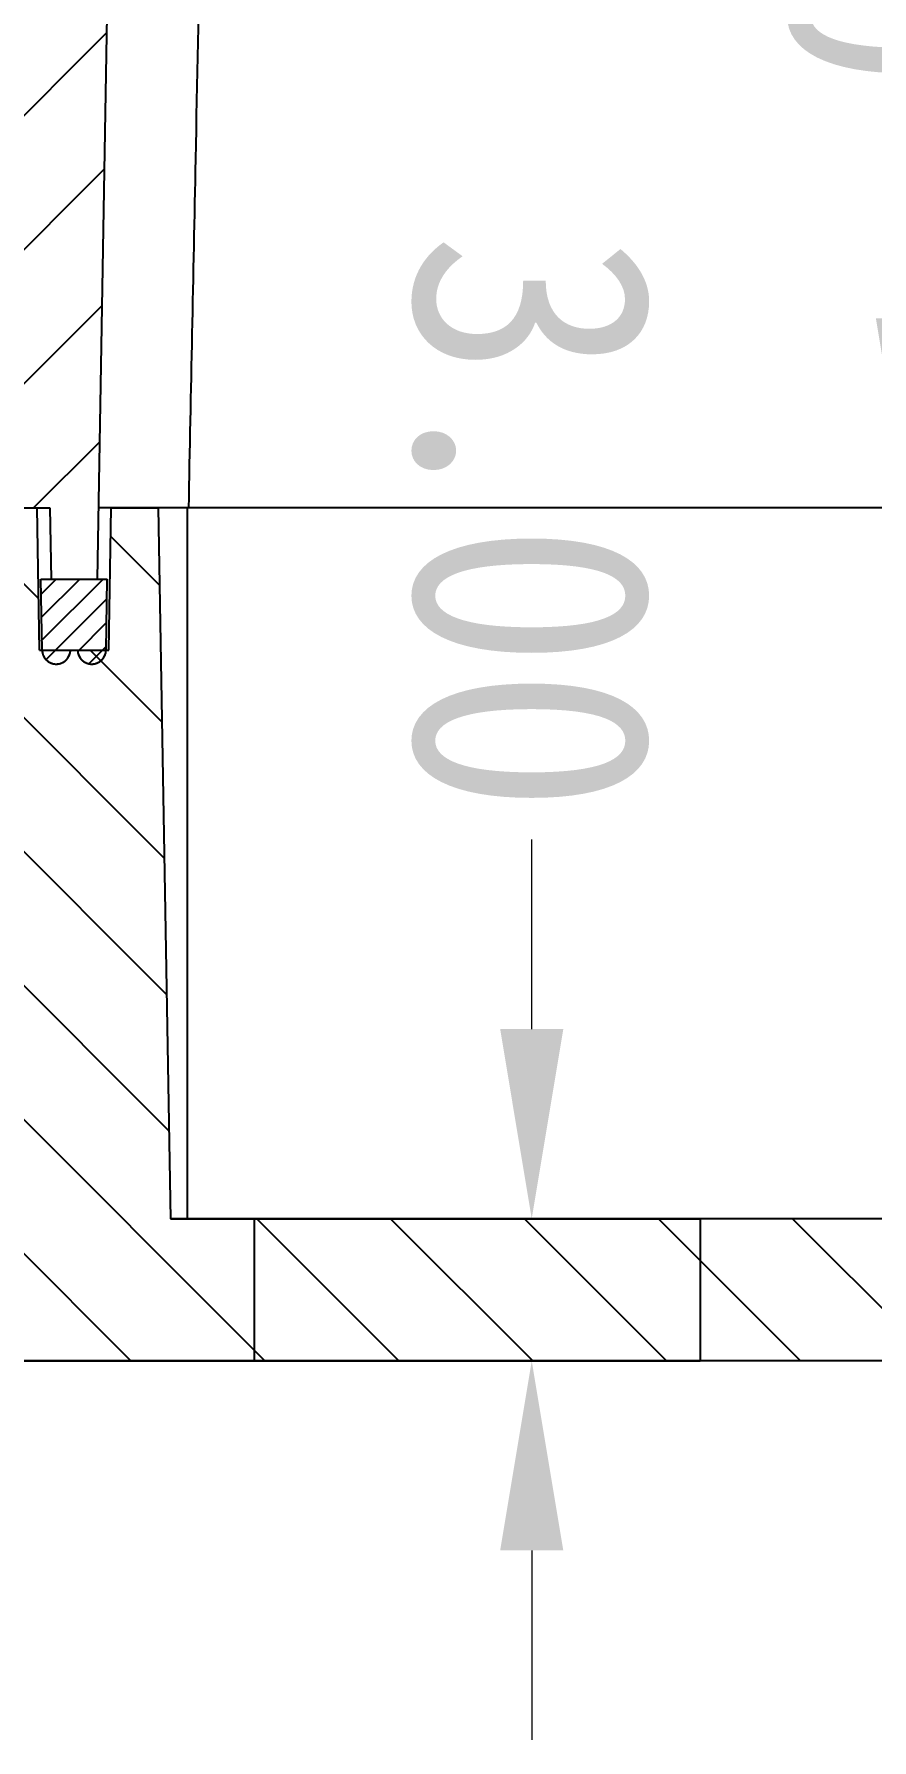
# Model space of a CAD drawing. Header units: millimetres. Extents: x 306 to 1885, y 393 to 1000.
# Drawn here: x 1304.45 to 1322.14, y 584.99 to 620.99 of the extents above; entities that cross this region are included whole.
import ezdxf

# ---------------------------------------------------------------- set-up
doc = ezdxf.new("R2010")
doc.units = ezdxf.units.MM
doc.layers.add('dim', color=3, linetype='Continuous', lineweight=9)
doc.styles.add('FFS', font='SIMFANG.TTF', dxfattribs={"width": 0.9})
doc.dimstyles.new('YanXiu', dxfattribs={"dimtxt": 2.5, "dimasz": 2.2, "dimexe": 1, "dimexo": 0.6, "dimgap": 0.66, "dimtad": 0, "dimzin": 1, "dimdsep": 46, "dimtxsty": 'FFS', "dimcen": 0, "dimclrd": 256, "dimclre": 131, "dimclrt": 42, "dimazin": 0, "dimtfac": 1, "dimtofl": 0, "dimtmove": 0, "dimatfit": 3, "dimfxl": 0, "dimlwd": 5, "dimlwe": 5, "dimarcsym": 0})

# ---------------------------------------------------------------- blocks, each defined once
blk = doc.blocks.new('*D47')
at = {"layer": 'Defpoints', "color": 0}
for p in [(-74.035, 85.552), (-89.219, 52.552), (-82.665, 52.552)]:
    blk.add_point(p, dxfattribs=at)
at = {"layer": 'dim', "color": 131, "lineweight": 5}
for p, q in [((-75.035, 85.552), (-90.219, 85.552)), ((-83.665, 52.552), (-90.219, 52.552))]:
    blk.add_line(p, q, dxfattribs=at)
at = {"layer": 'dim', "lineweight": 5}
for p, q in [((-89.219, 81.552), (-89.219, 77.288)), ((-89.219, 56.552), (-89.219, 60.816))]:
    blk.add_line(p, q, dxfattribs=at)
at = {"layer": 'dim'}
for points in [[(-89.886, 81.552), (-88.552, 81.552), (-89.219, 85.552)], [(-89.886, 56.552), (-88.552, 56.552), (-89.219, 52.552)]]:
    blk.add_solid(points, dxfattribs=at)
at = {"layer": 'dim', "color": 42, "insert": (-89.219, 69.052), "char_height": 5, "attachment_point": 5, "rotation": 90, "style": 'FFS'}
blk.add_mtext('33.00', dxfattribs=at)
blk = doc.blocks.new('*D49')
at = {"layer": 'Defpoints', "color": 0}
for p in [(-81.284, 103.552), (-75.421, 103.552), (-75.421, 100.552)]:
    blk.add_point(p, dxfattribs=at)
at = {"layer": 'dim', "lineweight": 5}
for p, q in [((-81.284, 107.552), (-81.284, 111.552)), ((-81.284, 96.552), (-81.284, 92.552))]:
    blk.add_line(p, q, dxfattribs=at)
at = {"layer": 'dim', "color": 131, "lineweight": 5}
for p, q in [((-76.421, 103.552), (-82.284, 103.552)), ((-76.421, 100.552), (-82.284, 100.552))]:
    blk.add_line(p, q, dxfattribs=at)
at = {"layer": 'dim'}
for points in [[(-81.951, 107.552), (-80.618, 107.552), (-81.284, 103.552)], [(-81.951, 96.552), (-80.618, 96.552), (-81.284, 100.552)]]:
    blk.add_solid(points, dxfattribs=at)
at = {"layer": 'dim', "color": 42, "insert": (-81.284, 85.873), "char_height": 5, "attachment_point": 5, "rotation": 90, "style": 'FFS'}
blk.add_mtext('3.00', dxfattribs=at)
blk = doc.blocks.new('u50')
h = blk.add_hatch()
h.set_pattern_fill('DEFAULT__9', color=5, scale=2, angle=135, style=0, pattern_type=0)
h.set_pattern_definition([(135, (-331.9686, -74.1004), (-1.414214, -1.414214), [])])
edge = h.paths.add_edge_path()
edge.add_line((-58.638, 85.552), (-63.315, 85.552))
edge.add_line((-63.315, 85.552), (-63.315, 97.189))
edge.add_line((-63.565, 97.189), (-63.315, 97.189))
edge.add_line((-63.565, 97.189), (-63.565, 97.389))
edge.add_line((-63.565, 97.389), (-63.315, 97.652))
edge.add_line((-63.315, 97.652), (-61.415, 99.652))
edge.add_line((-61.415, 99.652), (-61.38, 100.652))
edge.add_line((-60.542, 100.652), (-61.38, 100.652))
edge.add_line((-60.542, 100.652), (-60.44, 103.552))
edge.add_line((-59.935, 103.552), (-60.44, 103.552))
edge.add_spline(control_points=[(-58.935, 102.569), (-58.945, 103.147), (-59.357, 103.552), (-59.935, 103.552)], knot_values=[0, 0, 0, 0, 1, 1, 1, 1], weights=[1, 0.808834, 0.808834, 1], degree=3, periodic=0)
edge.add_line((-58.638, 85.552), (-58.935, 102.569))
edge = h.paths.add_edge_path()
edge.add_line((-67.515, 85.552), (-70.837, 85.552))
edge.add_line((-70.889, 88.552), (-70.837, 85.552))
edge.add_line((-70.889, 88.552), (-72.351, 88.552))
edge.add_line((-72.351, 88.552), (-72.404, 85.552))
edge.add_line((-72.404, 85.552), (-73.394, 85.552))
edge.add_line((-73.394, 85.552), (-73.656, 100.552))
edge.add_line((-73.656, 100.552), (-75.421, 100.552))
edge.add_line((-75.421, 100.552), (-75.421, 103.552))
edge.add_line((-70.39, 103.552), (-75.421, 103.552))
edge.add_line((-70.289, 100.652), (-70.39, 103.552))
edge.add_line((-69.45, 100.652), (-70.289, 100.652))
edge.add_line((-69.415, 99.652), (-69.45, 100.652))
edge.add_line((-69.415, 99.652), (-67.265, 97.389))
edge.add_line((-67.265, 97.189), (-67.265, 97.389))
edge.add_line((-67.515, 97.189), (-67.265, 97.189))
edge.add_line((-67.515, 85.552), (-67.515, 97.189))
edge = h.paths.add_edge_path()
edge.add_line((-75.421, 100.552), (-75.421, 103.552))
edge.add_line((-75.421, 100.552), (-75.421, 103.552))
edge = h.paths.add_edge_path()
edge.add_line((-75.421, 103.552), (-84.841, 103.552))
edge.add_line((-75.421, 100.552), (-75.421, 103.552))
edge.add_line((-75.421, 100.552), (-84.841, 100.552))
edge.add_line((-84.841, 100.552), (-84.841, 103.552))
edge = h.paths.add_edge_path()
edge.add_line((-84.841, 100.552), (-84.841, 103.552))
edge.add_line((-84.841, 100.552), (-84.841, 103.552))
edge = h.paths.add_edge_path()
edge.add_line((-150.193, 85.552), (-148.984, 85.552))
edge.add_line((-150.193, 85.552), (-149.896, 102.569))
edge.add_spline(control_points=[(-148.896, 103.552), (-149.473, 103.552), (-149.885, 103.147), (-149.896, 102.569)], knot_values=[0, 0, 0, 0, 1, 1, 1, 1], weights=[1, 0.808834, 0.808834, 1], degree=3, periodic=0)
edge.add_line((-148.896, 103.552), (-84.841, 103.552))
edge.add_line((-84.841, 100.552), (-84.841, 103.552))
edge.add_line((-146.165, 100.552), (-84.841, 100.552))
edge.add_line((-146.165, 100.552), (-146.427, 85.552))
edge.add_line((-147.417, 85.552), (-146.427, 85.552))
edge.add_line((-147.47, 88.552), (-147.417, 85.552))
edge.add_line((-148.932, 88.552), (-147.47, 88.552))
edge.add_line((-148.932, 88.552), (-148.984, 85.552))
h = blk.add_hatch()
h.set_pattern_fill('DEFAULT__10', color=5, scale=0.35, angle=45, style=0, pattern_type=0)
h.set_pattern_definition([(45, (-331.96865, -74.1004), (-0.24748737, 0.24748737), [])])
edge = h.paths.add_edge_path()
edge.add_line((-70.919, 87.052), (-72.319, 87.052))
edge.add_line((-72.294, 88.552), (-72.319, 87.052))
edge.add_spline(control_points=[(-71.694, 88.552), (-71.704, 89.132), (-72.284, 89.132), (-72.294, 88.552)], knot_values=[0, 0, 0, 0, 1, 1, 1, 1], weights=[1, 0.344443, 0.344443, 1], degree=3, periodic=0)
edge.add_line((-71.544, 88.552), (-71.694, 88.552))
edge.add_spline(control_points=[(-70.944, 88.552), (-70.954, 89.132), (-71.534, 89.132), (-71.544, 88.552)], knot_values=[0, 0, 0, 0, 1, 1, 1, 1], weights=[1, 0.344443, 0.344443, 1], degree=3, periodic=0)
edge.add_line((-70.944, 88.552), (-70.919, 87.052))
edge = h.paths.add_edge_path()
edge.add_line((-148.902, 87.052), (-147.502, 87.052))
edge.add_line((-148.877, 88.552), (-148.902, 87.052))
edge.add_spline(control_points=[(-148.277, 88.552), (-148.287, 89.132), (-148.867, 89.132), (-148.877, 88.552)], knot_values=[0, 0, 0, 0, 1, 1, 1, 1], weights=[1, 0.344443, 0.344443, 1], degree=3, periodic=0)
edge.add_line((-148.277, 88.552), (-148.127, 88.552))
edge.add_spline(control_points=[(-147.527, 88.552), (-147.537, 89.132), (-148.117, 89.132), (-148.127, 88.552)], knot_values=[0, 0, 0, 0, 1, 1, 1, 1], weights=[1, 0.344443, 0.344443, 1], degree=3, periodic=0)
edge.add_line((-147.502, 87.052), (-147.527, 88.552))
h = blk.add_hatch()
h.set_pattern_fill('DEFAULT__12', color=5, scale=2, angle=45, style=0, pattern_type=0)
h.set_pattern_definition([(45, (-331.9686, -74.1004), (-1.414214, 1.414214), [])])
edge = h.paths.add_edge_path()
edge.add_line((-57.915, 43.552), (-60.415, 43.552))
edge.add_line((-60.415, 43.552), (-61.253, 75.552))
edge.add_line((-61.253, 75.552), (-62.702, 75.552))
edge.add_line((-62.702, 75.552), (-62.702, 85.552))
edge.add_line((-59.169, 85.552), (-62.702, 85.552))
edge.add_line((-59.148, 84.952), (-59.169, 85.552))
edge.add_line((-58.638, 84.952), (-59.148, 84.952))
edge.add_line((-58.011, 49.06), (-58.638, 84.952))
edge.add_line((-57.915, 43.552), (-58.011, 49.06))
edge = h.paths.add_edge_path()
edge.add_line((-70.311, 43.552), (-75.421, 43.552))
edge.add_line((-75.421, 43.552), (-75.421, 46.552))
edge.add_line((-72.811, 46.552), (-75.421, 46.552))
edge.add_line((-72.811, 46.552), (-72.104, 87.052))
edge.add_line((-71.137, 87.052), (-72.104, 87.052))
edge.add_line((-71.111, 85.552), (-71.137, 87.052))
edge.add_line((-68.129, 85.552), (-71.111, 85.552))
edge.add_line((-68.129, 75.552), (-68.129, 85.552))
edge.add_line((-68.129, 75.552), (-69.473, 75.552))
edge.add_line((-69.473, 75.552), (-70.311, 43.552))
edge = h.paths.add_edge_path()
edge.add_line((-75.421, 43.552), (-75.421, 46.552))
edge.add_line((-75.421, 43.552), (-75.421, 46.552))
edge = h.paths.add_edge_path()
edge.add_line((-75.421, 43.552), (-84.841, 43.552))
edge.add_line((-84.841, 43.552), (-84.841, 46.552))
edge.add_line((-82.77, 46.552), (-84.841, 46.552))
edge.add_line((-82.77, 46.552), (-82.665, 52.552))
edge.add_line((-81.165, 52.552), (-82.665, 52.552))
edge.add_line((-81.061, 46.552), (-81.165, 52.552))
edge.add_line((-78.77, 46.552), (-81.061, 46.552))
edge.add_line((-78.77, 46.552), (-78.665, 52.552))
edge.add_line((-77.165, 52.552), (-78.665, 52.552))
edge.add_line((-77.061, 46.552), (-77.165, 52.552))
edge.add_line((-75.421, 46.552), (-77.061, 46.552))
edge.add_line((-75.421, 43.552), (-75.421, 46.552))
edge = h.paths.add_edge_path()
edge.add_line((-84.841, 43.552), (-84.841, 46.552))
edge.add_line((-84.841, 43.552), (-84.841, 46.552))
edge = h.paths.add_edge_path()
edge.add_line((-151.915, 43.552), (-119.931, 43.552))
edge.add_line((-151.915, 43.552), (-151.819, 49.06))
edge.add_spline(control_points=[(-151.319, 49.552), (-151.608, 49.552), (-151.814, 49.349), (-151.819, 49.06)], knot_values=[0, 0, 0, 0, 1, 1, 1, 1], weights=[1, 0.808834, 0.808834, 1], degree=3, periodic=0)
edge.add_line((-151.319, 49.552), (-151.204, 49.552))
edge.add_spline(control_points=[(-151.204, 49.552), (-150.973, 49.552), (-150.808, 49.714), (-150.804, 49.945)], knot_values=[0, 0, 0, 0, 1, 1, 1, 1], weights=[1, 0.808834, 0.808834, 1], degree=3, periodic=0)
edge.add_line((-150.804, 49.945), (-150.193, 84.952))
edge.add_line((-150.193, 84.952), (-149.682, 84.952))
edge.add_line((-149.682, 84.952), (-149.661, 85.552))
edge.add_line((-149.661, 85.552), (-148.711, 85.552))
edge.add_line((-148.711, 85.552), (-148.684, 87.052))
edge.add_line((-148.684, 87.052), (-147.717, 87.052))
edge.add_line((-147.011, 46.552), (-147.717, 87.052))
edge.add_line((-147.011, 46.552), (-141.77, 46.552))
edge.add_line((-141.77, 46.552), (-141.665, 52.552))
edge.add_line((-141.665, 52.552), (-140.165, 52.552))
edge.add_line((-140.061, 46.552), (-140.165, 52.552))
edge.add_line((-140.061, 46.552), (-137.77, 46.552))
edge.add_line((-137.77, 46.552), (-137.665, 52.552))
edge.add_line((-137.665, 52.552), (-136.165, 52.552))
edge.add_line((-136.061, 46.552), (-136.165, 52.552))
edge.add_line((-136.061, 46.552), (-84.841, 46.552))
edge.add_line((-84.841, 43.552), (-84.841, 46.552))
edge.add_line((-89.9, 43.552), (-84.841, 43.552))
edge.add_line((-89.915, 43.852), (-89.9, 43.552))
edge.add_line((-119.915, 43.852), (-89.915, 43.852))
edge.add_line((-119.915, 43.852), (-119.931, 43.552))
at = {"color": 7}
for p, q in [((-149.896, 103.552), (-70.39, 103.552)), ((-148.896, 103.552), (-84.841, 103.552)), ((-84.841, 100.552), (-84.841, 103.552)), ((-84.841, 100.552), (-84.841, 103.552)), ((-84.841, 100.552), (-84.841, 103.552)), ((-84.841, 100.552), (-84.841, 103.552)), ((-75.421, 103.552), (-84.841, 103.552)), ((-75.421, 100.552), (-75.421, 103.552)), ((-75.421, 100.552), (-75.421, 103.552)), ((-75.421, 100.552), (-75.421, 103.552)), ((-70.39, 103.552), (-75.421, 103.552)), ((-75.421, 100.552), (-75.421, 103.552)), ((-146.165, 100.552), (-73.656, 100.552)), ((-146.165, 100.552), (-84.841, 100.552)), ((-75.421, 100.552), (-84.841, 100.552)), ((-73.656, 100.552), (-75.421, 100.552)), ((-74.005, 85.552), (-74.005, 100.552)), ((-73.394, 85.552), (-73.656, 100.552)), ((-73.394, 85.552), (-73.656, 100.552)), ((-72.351, 88.552), (-72.404, 85.552)), ((-72.351, 88.552), (-72.404, 85.552)), ((-70.889, 88.552), (-72.351, 88.552)), ((-70.889, 88.552), (-72.351, 88.552)), ((-72.294, 88.552), (-72.319, 87.052)), ((-72.294, 88.552), (-72.319, 87.052)), ((-71.544, 88.552), (-71.694, 88.552)), ((-70.944, 88.552), (-70.919, 87.052)), ((-70.944, 88.552), (-70.919, 87.052)), ((-70.889, 88.552), (-70.837, 85.552)), ((-70.889, 88.552), (-70.837, 85.552)), ((-72.811, 46.552), (-72.104, 87.052)), ((-72.811, 46.552), (-72.104, 87.052)), ((-70.919, 87.052), (-72.319, 87.052)), ((-70.919, 87.052), (-72.319, 87.052)), ((-71.137, 87.052), (-72.104, 87.052)), ((-71.111, 85.552), (-71.137, 87.052)), ((-71.111, 85.552), (-71.137, 87.052)), ((-146.427, 85.552), (-73.394, 85.552)), ((-73.394, 85.552), (-72.13, 85.552)), ((-72.404, 85.552), (-73.394, 85.552)), ((-66.978, 85.552), (-71.111, 85.552)), ((-68.129, 85.552), (-71.111, 85.552)), ((-67.515, 85.552), (-70.837, 85.552))]:
    blk.add_line(p, q, dxfattribs=at)
for centre in [(-71.994, 88.547), (-71.244, 88.547)]:
    blk.add_arc(centre, 0.3, 0.9548, 179.0452, dxfattribs=at)
for points, start_tangent, end_tangent in [([(-71.694, 88.552), (-71.694, 88.556), (-71.694, 88.561), (-71.695, 88.566), (-71.695, 88.571), (-71.696, 88.576), (-71.696, 88.581), (-71.697, 88.586), (-71.697, 88.591), (-71.698, 88.597), (-71.699, 88.602), (-71.7, 88.607), (-71.702, 88.613), (-71.703, 88.618), (-71.704, 88.624), (-71.706, 88.63), (-71.707, 88.635), (-71.709, 88.641), (-71.71, 88.644), (-71.711, 88.647), (-71.712, 88.65), (-71.713, 88.653), (-71.715, 88.656), (-71.716, 88.659), (-71.717, 88.661), (-71.718, 88.664), (-71.719, 88.667), (-71.721, 88.67), (-71.722, 88.673), (-71.724, 88.676), (-71.725, 88.679), (-71.726, 88.682), (-71.728, 88.685), (-71.73, 88.688), (-71.731, 88.691), (-71.733, 88.694), (-71.735, 88.697), (-71.736, 88.7), (-71.738, 88.703), (-71.74, 88.706), (-71.742, 88.709), (-71.744, 88.712), (-71.746, 88.715), (-71.748, 88.718), (-71.75, 88.721), (-71.752, 88.724), (-71.754, 88.727), (-71.757, 88.73), (-71.759, 88.733), (-71.761, 88.736), (-71.764, 88.739), (-71.766, 88.742), (-71.768, 88.744), (-71.771, 88.747), (-71.774, 88.75), (-71.776, 88.753), (-71.779, 88.756), (-71.782, 88.759), (-71.785, 88.761), (-71.787, 88.764), (-71.79, 88.767), (-71.793, 88.77), (-71.796, 88.772), (-71.799, 88.775), (-71.802, 88.778), (-71.806, 88.78), (-71.809, 88.783), (-71.812, 88.785), (-71.815, 88.788), (-71.819, 88.79), (-71.822, 88.793), (-71.826, 88.795), (-71.829, 88.797), (-71.833, 88.8), (-71.836, 88.802), (-71.84, 88.804), (-71.844, 88.806), (-71.847, 88.808), (-71.851, 88.811), (-71.855, 88.813), (-71.859, 88.815), (-71.863, 88.816), (-71.867, 88.818), (-71.871, 88.82), (-71.875, 88.822), (-71.879, 88.824), (-71.883, 88.825), (-71.887, 88.827), (-71.891, 88.829), (-71.896, 88.83), (-71.9, 88.832), (-71.904, 88.833), (-71.908, 88.834), (-71.913, 88.835), (-71.917, 88.837), (-71.921, 88.838), (-71.926, 88.839), (-71.93, 88.84), (-71.935, 88.841), (-71.939, 88.842), (-71.944, 88.843), (-71.948, 88.843), (-71.953, 88.844), (-71.957, 88.845), (-71.962, 88.845), (-71.967, 88.845), (-71.971, 88.846), (-71.976, 88.846), (-71.98, 88.846), (-71.985, 88.847), (-71.99, 88.847), (-71.994, 88.847), (-71.999, 88.847), (-72.003, 88.847), (-72.008, 88.846), (-72.013, 88.846), (-72.017, 88.846), (-72.022, 88.845), (-72.026, 88.845), (-72.031, 88.845), (-72.035, 88.844), (-72.04, 88.843), (-72.044, 88.843), (-72.049, 88.842), (-72.053, 88.841), (-72.058, 88.84), (-72.062, 88.839), (-72.067, 88.838), (-72.071, 88.837), (-72.076, 88.835), (-72.08, 88.834), (-72.084, 88.833), (-72.088, 88.832), (-72.093, 88.83), (-72.097, 88.829), (-72.101, 88.827), (-72.105, 88.825), (-72.109, 88.824), (-72.113, 88.822), (-72.117, 88.82), (-72.121, 88.818), (-72.125, 88.816), (-72.129, 88.815), (-72.133, 88.813), (-72.137, 88.811), (-72.141, 88.808), (-72.145, 88.806), (-72.148, 88.804), (-72.152, 88.802), (-72.156, 88.8), (-72.159, 88.797), (-72.163, 88.795), (-72.166, 88.793), (-72.169, 88.79), (-72.173, 88.788), (-72.176, 88.785), (-72.179, 88.783), (-72.183, 88.78), (-72.186, 88.778), (-72.189, 88.775), (-72.192, 88.772), (-72.195, 88.77), (-72.198, 88.767), (-72.201, 88.764), (-72.204, 88.761), (-72.206, 88.759), (-72.209, 88.756), (-72.212, 88.753), (-72.215, 88.75), (-72.217, 88.747), (-72.22, 88.744), (-72.222, 88.742), (-72.225, 88.739), (-72.227, 88.736), (-72.229, 88.733), (-72.232, 88.73), (-72.234, 88.727), (-72.236, 88.724), (-72.238, 88.721), (-72.24, 88.718), (-72.242, 88.715), (-72.244, 88.712), (-72.246, 88.709), (-72.248, 88.706), (-72.25, 88.703), (-72.252, 88.7), (-72.254, 88.697), (-72.255, 88.694), (-72.257, 88.691), (-72.259, 88.688), (-72.26, 88.685), (-72.262, 88.682), (-72.263, 88.679), (-72.265, 88.676), (-72.266, 88.673), (-72.267, 88.67), (-72.269, 88.667), (-72.27, 88.664), (-72.271, 88.661), (-72.273, 88.659), (-72.274, 88.656), (-72.275, 88.653), (-72.276, 88.65), (-72.277, 88.647), (-72.278, 88.644), (-72.279, 88.641), (-72.281, 88.635), (-72.282, 88.63), (-72.284, 88.624), (-72.285, 88.618), (-72.287, 88.613), (-72.288, 88.607), (-72.289, 88.602), (-72.29, 88.597), (-72.291, 88.591), (-72.291, 88.586), (-72.292, 88.581), (-72.293, 88.576), (-72.293, 88.571), (-72.293, 88.566), (-72.294, 88.561), (-72.294, 88.556), (-72.294, 88.552)], (-0.016664, 0.999861), (-0.016664, -0.999861)), ([(-70.944, 88.552), (-70.944, 88.556), (-70.944, 88.561), (-70.945, 88.566), (-70.945, 88.571), (-70.945, 88.576), (-70.946, 88.581), (-70.947, 88.586), (-70.947, 88.591), (-70.948, 88.597), (-70.949, 88.602), (-70.95, 88.607), (-70.951, 88.613), (-70.953, 88.618), (-70.954, 88.624), (-70.956, 88.63), (-70.957, 88.635), (-70.959, 88.641), (-70.96, 88.644), (-70.961, 88.647), (-70.962, 88.65), (-70.963, 88.653), (-70.964, 88.656), (-70.966, 88.659), (-70.967, 88.661), (-70.968, 88.664), (-70.969, 88.667), (-70.971, 88.67), (-70.972, 88.673), (-70.973, 88.676), (-70.975, 88.679), (-70.976, 88.682), (-70.978, 88.685), (-70.979, 88.688), (-70.981, 88.691), (-70.983, 88.694), (-70.984, 88.697), (-70.986, 88.7), (-70.988, 88.703), (-70.99, 88.706), (-70.992, 88.709), (-70.994, 88.712), (-70.996, 88.715), (-70.998, 88.718), (-71, 88.721), (-71.002, 88.724), (-71.004, 88.727), (-71.006, 88.73), (-71.009, 88.733), (-71.011, 88.736), (-71.013, 88.739), (-71.016, 88.742), (-71.018, 88.744), (-71.021, 88.747), (-71.024, 88.75), (-71.026, 88.753), (-71.029, 88.756), (-71.032, 88.759), (-71.034, 88.761), (-71.037, 88.764), (-71.04, 88.767), (-71.043, 88.77), (-71.046, 88.772), (-71.049, 88.775), (-71.052, 88.778), (-71.056, 88.78), (-71.059, 88.783), (-71.062, 88.785), (-71.065, 88.788), (-71.069, 88.79), (-71.072, 88.793), (-71.076, 88.795), (-71.079, 88.797), (-71.083, 88.8), (-71.086, 88.802), (-71.09, 88.804), (-71.094, 88.806), (-71.097, 88.808), (-71.101, 88.811), (-71.105, 88.813), (-71.109, 88.815), (-71.113, 88.816), (-71.117, 88.818), (-71.121, 88.82), (-71.125, 88.822), (-71.129, 88.824), (-71.133, 88.825), (-71.137, 88.827), (-71.141, 88.829), (-71.145, 88.83), (-71.15, 88.832), (-71.154, 88.833), (-71.158, 88.834), (-71.163, 88.835), (-71.167, 88.837), (-71.171, 88.838), (-71.176, 88.839), (-71.18, 88.84), (-71.185, 88.841), (-71.189, 88.842), (-71.194, 88.843), (-71.198, 88.843), (-71.203, 88.844), (-71.207, 88.845), (-71.212, 88.845), (-71.216, 88.845), (-71.221, 88.846), (-71.226, 88.846), (-71.23, 88.846), (-71.235, 88.847), (-71.239, 88.847), (-71.244, 88.847), (-71.249, 88.847), (-71.253, 88.847), (-71.258, 88.846), (-71.262, 88.846), (-71.267, 88.846), (-71.272, 88.845), (-71.276, 88.845), (-71.281, 88.845), (-71.285, 88.844), (-71.29, 88.843), (-71.294, 88.843), (-71.299, 88.842), (-71.303, 88.841), (-71.308, 88.84), (-71.312, 88.839), (-71.317, 88.838), (-71.321, 88.837), (-71.325, 88.835), (-71.33, 88.834), (-71.334, 88.833), (-71.338, 88.832), (-71.343, 88.83), (-71.347, 88.829), (-71.351, 88.827), (-71.355, 88.825), (-71.359, 88.824), (-71.363, 88.822), (-71.367, 88.82), (-71.371, 88.818), (-71.375, 88.816), (-71.379, 88.815), (-71.383, 88.813), (-71.387, 88.811), (-71.391, 88.808), (-71.394, 88.806), (-71.398, 88.804), (-71.402, 88.802), (-71.405, 88.8), (-71.409, 88.797), (-71.413, 88.795), (-71.416, 88.793), (-71.419, 88.79), (-71.423, 88.788), (-71.426, 88.785), (-71.429, 88.783), (-71.433, 88.78), (-71.436, 88.778), (-71.439, 88.775), (-71.442, 88.772), (-71.445, 88.77), (-71.448, 88.767), (-71.451, 88.764), (-71.454, 88.761), (-71.456, 88.759), (-71.459, 88.756), (-71.462, 88.753), (-71.465, 88.75), (-71.467, 88.747), (-71.47, 88.744), (-71.472, 88.742), (-71.475, 88.739), (-71.477, 88.736), (-71.479, 88.733), (-71.482, 88.73), (-71.484, 88.727), (-71.486, 88.724), (-71.488, 88.721), (-71.49, 88.718), (-71.492, 88.715), (-71.494, 88.712), (-71.496, 88.709), (-71.498, 88.706), (-71.5, 88.703), (-71.502, 88.7), (-71.504, 88.697), (-71.505, 88.694), (-71.507, 88.691), (-71.509, 88.688), (-71.51, 88.685), (-71.512, 88.682), (-71.513, 88.679), (-71.515, 88.676), (-71.516, 88.673), (-71.517, 88.67), (-71.519, 88.667), (-71.52, 88.664), (-71.521, 88.661), (-71.522, 88.659), (-71.524, 88.656), (-71.525, 88.653), (-71.526, 88.65), (-71.527, 88.647), (-71.528, 88.644), (-71.529, 88.641), (-71.531, 88.635), (-71.532, 88.63), (-71.534, 88.624), (-71.535, 88.618), (-71.537, 88.613), (-71.538, 88.607), (-71.539, 88.602), (-71.54, 88.597), (-71.541, 88.591), (-71.541, 88.586), (-71.542, 88.581), (-71.543, 88.576), (-71.543, 88.571), (-71.543, 88.566), (-71.544, 88.561), (-71.544, 88.556), (-71.544, 88.552)], (-0.016664, 0.999861), (-0.016664, -0.999861)), ([(-74.791, 46.552), (-74.585, 57.507), (-74.377, 68.313), (-74.183, 78.193), (-74.035, 85.552)], (0.018596, 0.999827), (0.020226, 0.999795))]:
    blk.add_spline(points, degree=3, dxfattribs=dict(at, start_tangent=start_tangent, end_tangent=end_tangent))
at = {"layer": 'dim'}
dim = blk.add_linear_dim(base=(-81.284, 103.552), p1=(-75.421, 100.552), p2=(-75.421, 103.552), angle=90, dimstyle='YanXiu', override={"dimtxt": 5, "dimasz": 4, "dimexe": 0.9995, "dimexo": 0.9995, "dimgap": 0.9995}, dxfattribs=at)
dim.commit()
dim.dimension.update_dxf_attribs({"geometry": '*D49', "text_midpoint": (-81.284, 85.873), "dimtype": 128})
dim = blk.add_linear_dim(base=(-89.219, 52.552), p1=(-74.035, 85.552), p2=(-82.665, 52.552), angle=90, dimstyle='YanXiu', override={"dimtxt": 5, "dimasz": 4, "dimexe": 0.9995, "dimexo": 0.9995, "dimgap": 0.9995}, dxfattribs=at)
dim.commit()
dim.dimension.update_dxf_attribs({"geometry": '*D47', "text_midpoint": (-89.219, 69.052)})

msp = doc.modelspace()

# ---------------------------------------------------------------- block references
at = {"rotation": 180}
msp.add_blockref('u50', (1233.672, 696.542), dxfattribs=at)

doc.saveas('drawing.dxf')
